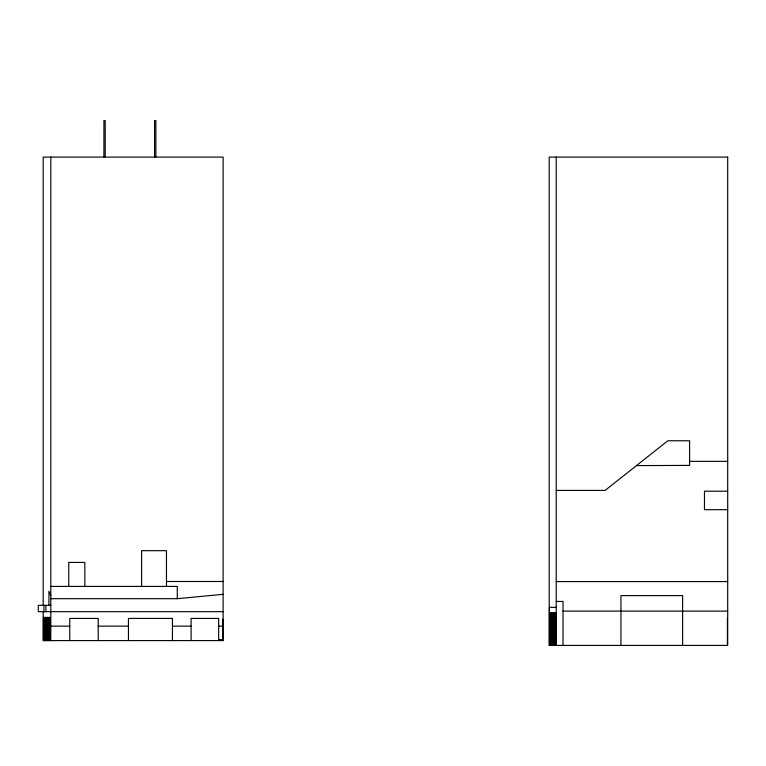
<?xml version="1.0" encoding="UTF-8"?>
<svg xmlns="http://www.w3.org/2000/svg" width="766" height="766" viewBox="0 0 766 766"><rect width="100%" height="100%" fill="white"/><g stroke="black" fill="none" stroke-linecap="round" stroke-linejoin="round"><path stroke-width="1.15" d="M50.805 598.696L177.272 598.696L223.117 594.32M636.469 465.604L689.611 465.393L689.611 440.776L667.847 440.776L605.092 490.422L556.221 490.422M689.611 461.352L727.7 461.352M727.7 491.197L704.471 491.197L704.471 509.696L727.7 509.696M166.461 581.49L223.117 581.49M556.221 581.576L727.7 581.576M50.805 586.421L177.272 586.421L177.272 598.696M556.221 601.444L563.02 601.444L563.02 645.422M50.805 605.332L38.3 605.332L38.3 611.67L223.117 611.67M556.221 607.342L549.433 607.342L549.433 645.422M563.02 611.115L727.7 611.115M549.433 612.752L550.802 612.752L550.802 645.422M50.805 626.128L69.754 626.128M98.201 626.128L128.458 626.128M172.446 626.128L191.098 626.128M218.664 626.128L223.117 626.128M218.664 639.61L223.117 639.61M50.805 595.575L48.938 591.237L48.938 605.332M727.403 618.114L727.403 645.422M682.63 645.422L682.63 595.603L620.948 595.603L620.948 645.422M556.221 157.097L556.221 645.422M556.001 645.422L556.001 612.752L554.661 612.752L554.661 645.422M553.847 645.422L553.847 612.752L552.947 612.752L552.947 645.422M552.516 645.422L552.516 612.752L551.817 612.752L551.817 645.422M551.482 645.422L551.482 612.752L551.108 645.422M222.753 619.12L222.753 640.596M218.664 640.596L218.664 618.43L191.098 618.43L191.098 640.596M172.446 640.596L172.446 618.43L128.458 618.43L128.458 640.596M166.461 586.421L166.461 550.687L141.595 550.687L141.595 586.421M155.871 156.896L155.871 120.578L154.579 120.578L154.579 156.896M105.191 156.896L105.191 120.578L103.908 120.578L103.908 156.896M98.201 640.596L98.201 618.43L69.754 618.43L69.754 640.596M84.844 586.421L84.844 562.426L68.758 562.426L68.758 586.421M50.805 157.097L50.805 640.596M50.163 640.596L50.163 617.377L49.148 617.377L49.148 640.596M48.248 640.596L48.248 617.377L47.281 617.377L47.281 640.596M46.803 640.596L46.803 617.377L46.027 617.377L46.027 640.596M45.903 605.332L45.903 611.67M45.596 640.596L45.261 617.377L45.261 640.596M44.495 640.596L44.495 617.377L43.413 617.377L43.413 640.596M43.94 605.332L43.94 611.67M43.202 605.332L43.202 157.097L223.117 157.097L223.117 640.596L43.202 640.596L43.202 611.67M727.7 157.097L549.203 157.097L549.203 645.422L727.7 645.422L727.7 157.097"/></g></svg>
